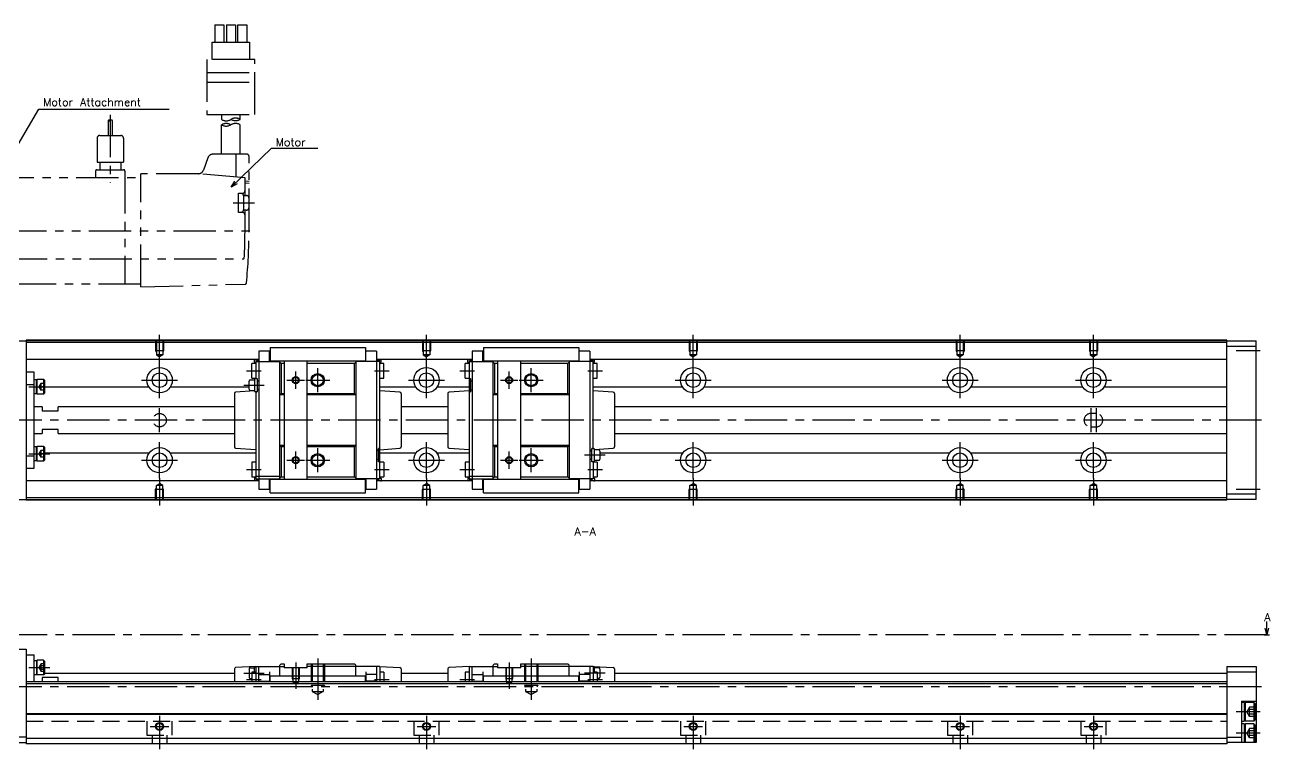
# Model space of a CAD drawing. Extents: x -2 to 701, y -8 to 279.
# Drawn here: x 234.3 to 701, y 8 to 279.5 of the extents above; entities that cross this region are included whole.
import ezdxf

# ---------------------------------------------------------------- set-up
doc = ezdxf.new("R2010")
doc.units = 0
doc.header["$LTSCALE"] = 0.5
for name, pattern in [('CENTER', [50.8, 31.75, -6.35, 6.35, -6.35]), ('DASHED', [19.05, 12.7, -6.35]), ('PHANTOM', [63.5, 31.75, -6.35, 6.35, -6.35, 6.35, -6.35])]:
    doc.linetypes.add(name, pattern=pattern)
for name, color, linetype in [('MSM_CENTER', 1, 'CENTER'), ('MSM_CONTINUOUS', 7, 'CONTINUOUS'), ('MSM_DASHED', 4, 'DASHED'), ('MSM_IMAGINARY', 6, 'PHANTOM'), ('MSM_NARROW', 5, 'CONTINUOUS'), ('MSM_PART_NUMBER', 7, 'CONTINUOUS')]:
    doc.layers.add(name, color=color, linetype=linetype)
doc.styles.get("Standard").update_dxf_attribs({"font": 'txt.shx', "height": 3, "bigfont": 'bigfont.shx'})

msp = doc.modelspace()

# ---------------------------------------------------------------- linework, layer by layer
at = {"layer": 'MSM_CENTER'}
for p, q in [((284.76, 153.09), (284.76, 163.3)), ((384.76, 153.09), (384.76, 163.3)), ((484.76, 153.09), (484.76, 163.3)), ((584.76, 153.09), (584.76, 163.3)), ((634.76, 153.09), (634.76, 163.3)), ((697.26, 157.3), (688.26, 157.3)), ((284.76, 139.55), (284.76, 153.05)), ((317.26, 149.8), (322.76, 149.8)), ((335.76, 143), (335.76, 149.6)), ((344.01, 141.8), (344.01, 150.8)), ((365.26, 149.8), (370.76, 149.8)), ((384.76, 139.55), (384.76, 153.05)), ((397.26, 149.8), (402.76, 149.8)), ((415.76, 143), (415.76, 149.6)), ((424.01, 141.8), (424.01, 150.8)), ((445.26, 149.8), (450.76, 149.8)), ((484.76, 139.55), (484.76, 153.05)), ((584.76, 139.55), (584.76, 153.05)), ((634.76, 139.55), (634.76, 153.05)), ((278.01, 146.3), (291.51, 146.3)), ((332.46, 146.3), (339.06, 146.3)), ((339.51, 146.3), (348.51, 146.3)), ((378.01, 146.3), (391.51, 146.3)), ((412.46, 146.3), (419.06, 146.3)), ((419.51, 146.3), (428.51, 146.3)), ((478.01, 146.3), (491.51, 146.3)), ((578.01, 146.3), (591.51, 146.3)), ((628.01, 146.3), (641.51, 146.3)), ((235.76, 143.86), (243.56, 143.86)), ((316.26, 144.4), (323.96, 144.4)), ((284.76, 126.8), (284.76, 135.8)), ((633.76, 135.8), (633.76, 126.8)), ((635.76, 135.8), (635.76, 126.8)), ((697.76, 131.3), (196.26, 131.3)), ((284.76, 109.55), (284.76, 123.05)), ((384.76, 109.55), (384.76, 123.05)), ((484.76, 109.55), (484.76, 123.05)), ((584.76, 109.55), (584.76, 123.05)), ((634.76, 109.55), (634.76, 123.05)), ((235.76, 118.74), (243.56, 118.74)), ((335.76, 113), (335.76, 119.6)), ((344.01, 111.8), (344.01, 120.8)), ((415.76, 113), (415.76, 119.6)), ((424.01, 111.8), (424.01, 120.8)), ((451.76, 118.2), (444.06, 118.2)), ((278.01, 116.3), (291.51, 116.3)), ((317.26, 112.8), (322.76, 112.8)), ((332.46, 116.3), (339.06, 116.3)), ((339.51, 116.3), (348.51, 116.3)), ((365.26, 112.8), (370.76, 112.8)), ((378.01, 116.3), (391.51, 116.3)), ((397.26, 112.8), (402.76, 112.8)), ((412.46, 116.3), (419.06, 116.3)), ((419.51, 116.3), (428.51, 116.3)), ((445.26, 112.8), (450.76, 112.8)), ((478.01, 116.3), (491.51, 116.3)), ((578.01, 116.3), (591.51, 116.3)), ((628.01, 116.3), (641.51, 116.3)), ((284.76, 109.51), (284.76, 99.3)), ((384.76, 109.51), (384.76, 99.3)), ((484.76, 109.51), (484.76, 99.3)), ((584.76, 109.51), (584.76, 99.3)), ((634.76, 109.51), (634.76, 99.3)), ((697.26, 105.3), (688.26, 105.3)), ((699.76, 50.8), (188.76, 50.8)), ((235.76, 38.55), (243.56, 38.55)), ((335.76, 40.5), (335.76, 30.54)), ((344.01, 42), (344.01, 26.41)), ((415.76, 40.5), (415.76, 30.54)), ((424.01, 42), (424.01, 26.41)), ((316.26, 36.5), (323.96, 36.5)), ((317.26, 34.1), (322.76, 34.1)), ((365.26, 34.1), (370.76, 34.1)), ((397.26, 34.1), (402.76, 34.1)), ((451.76, 36.5), (444.06, 36.5)), ((445.26, 34.1), (450.76, 34.1)), ((697.76, 31.3), (196.26, 31.3)), ((284.76, 20.5), (284.76, 8)), ((384.76, 20.5), (384.76, 8)), ((484.76, 20.5), (484.76, 8)), ((584.76, 20.5), (584.76, 8)), ((634.76, 20.5), (634.76, 8)), ((697.26, 22), (688.26, 22)), ((281.26, 16.5), (288.26, 16.5)), ((381.26, 16.5), (388.26, 16.5)), ((481.26, 16.5), (488.26, 16.5)), ((581.26, 16.5), (588.26, 16.5)), ((631.26, 16.5), (638.26, 16.5)), ((697.26, 14), (688.26, 14))]:
    msp.add_line(p, q, dxfattribs=at)
at = {"layer": 'MSM_CONTINUOUS'}
for p, q in [((219.76, 161), (234.76, 161)), ((684.76, 161.3), (234.76, 161.3)), ((234.76, 161.3), (234.76, 101.3)), ((684.76, 161.1), (234.76, 161.1)), ((684.76, 160.4), (234.76, 160.4)), ((684.76, 101.3), (684.76, 161.3)), ((684.76, 161), (695.76, 161)), ((684.76, 159), (695.76, 159)), ((695.76, 101.6), (695.76, 161)), ((320.26, 154.05), (234.76, 154.05)), ((320.26, 153.1), (320.26, 154.1)), ((321.96, 153.25), (320.26, 154.1)), ((321.96, 154.05), (320.36, 154.05)), ((321.96, 153.67), (320.46, 154.05)), ((321.96, 157.2), (321.96, 105.4)), ((325.96, 157.2), (321.96, 157.2)), ((325.96, 153.25), (325.96, 157.2)), ((326.16, 158.52), (361.86, 158.52)), ((326.16, 158.52), (326.16, 153.55)), ((361.86, 158.52), (361.86, 153.55)), ((362.06, 153.25), (362.06, 157.2)), ((366.06, 157.2), (362.06, 157.2)), ((366.06, 157.2), (366.06, 105.4)), ((366.06, 153.25), (367.76, 154.1)), ((367.66, 154.05), (366.06, 154.05)), ((366.06, 153.67), (367.56, 154.05)), ((367.76, 153.1), (367.76, 154.1)), ((400.26, 154.05), (367.76, 154.05)), ((400.26, 153.1), (400.26, 154.1)), ((401.96, 153.25), (400.26, 154.1)), ((401.96, 154.05), (400.36, 154.05)), ((401.96, 153.67), (400.46, 154.05)), ((401.96, 157.2), (401.96, 105.4)), ((405.96, 157.2), (401.96, 157.2)), ((405.96, 153.25), (405.96, 157.2)), ((406.16, 158.52), (441.86, 158.52)), ((406.16, 158.52), (406.16, 153.55)), ((441.86, 158.52), (441.86, 153.55)), ((446.06, 157.2), (442.06, 157.2)), ((442.06, 153.25), (442.06, 157.2)), ((446.06, 157.2), (446.06, 105.4)), ((446.06, 153.25), (447.76, 154.1)), ((446.06, 153.67), (447.56, 154.05)), ((447.66, 154.05), (446.06, 154.05)), ((447.76, 153.1), (447.76, 154.1)), ((684.76, 154.05), (447.76, 154.05)), ((319.26, 147.05), (319.26, 152.55)), ((320.76, 152.55), (319.26, 152.55)), ((320.76, 152.8), (320.26, 153.1)), ((320.76, 153.25), (329.76, 153.25)), ((320.76, 153.25), (320.76, 146.8)), ((325.96, 153.55), (361.86, 153.55)), ((329.76, 109.05), (329.76, 153.55)), ((329.76, 153.05), (330.26, 152.55)), ((330.26, 152.55), (330.26, 141.3)), ((331.41, 152.55), (330.26, 152.55)), ((331.41, 153.55), (331.41, 109.05)), ((340.11, 109.05), (340.11, 153.55)), ((357.76, 152.55), (340.11, 152.55)), ((357.76, 152.55), (358.26, 153.05)), ((357.76, 141.3), (357.76, 152.55)), ((358.26, 153.55), (358.26, 109.05)), ((367.26, 153.25), (358.26, 153.25)), ((367.26, 109.35), (367.26, 153.25)), ((367.26, 152.8), (367.76, 153.1)), ((368.76, 152.55), (367.26, 152.55)), ((368.76, 147.05), (368.76, 152.55)), ((399.26, 147.05), (399.26, 152.55)), ((400.76, 152.55), (399.26, 152.55)), ((400.76, 152.8), (400.26, 153.1)), ((400.76, 153.25), (400.76, 109.35)), ((400.76, 153.25), (409.76, 153.25)), ((405.96, 153.55), (441.86, 153.55)), ((409.76, 109.05), (409.76, 153.55)), ((409.76, 153.05), (410.26, 152.55)), ((410.26, 152.55), (410.26, 141.3)), ((411.41, 152.55), (410.26, 152.55)), ((411.41, 153.55), (411.41, 109.05)), ((420.11, 109.05), (420.11, 153.55)), ((437.76, 152.55), (420.11, 152.55)), ((437.76, 152.55), (438.26, 153.05)), ((437.76, 141.3), (437.76, 152.55)), ((438.26, 153.55), (438.26, 109.05)), ((447.26, 153.25), (438.26, 153.25)), ((447.26, 120.6), (447.26, 153.25)), ((447.26, 152.8), (447.76, 153.1)), ((448.76, 152.55), (447.26, 152.55)), ((448.76, 147.05), (448.76, 152.55)), ((237.76, 149.3), (234.76, 149.3)), ((234.76, 144.72), (237.76, 144.72)), ((237.76, 113.3), (237.76, 149.3)), ((238.56, 146.46), (237.76, 146.46)), ((238.56, 146.31), (238.86, 146.61)), ((238.56, 141.26), (238.56, 146.46)), ((238.86, 141.11), (238.86, 146.61)), ((241.26, 146.61), (238.86, 146.61)), ((241.26, 146.61), (241.26, 141.11)), ((241.56, 146.31), (241.26, 146.61)), ((241.56, 146.31), (241.56, 141.41)), ((318.26, 142.9), (318.26, 145.9)), ((318.76, 146.4), (320.26, 146.4)), ((319.26, 147.05), (320.76, 147.05)), ((321.26, 146.8), (320.26, 146.8)), ((320.26, 146.8), (320.26, 142)), ((320.76, 146.9), (321.26, 146.9)), ((321.26, 146.9), (321.26, 141.9)), ((321.26, 146.1), (321.96, 146.1)), ((321.26, 145.9), (321.96, 145.9)), ((367.26, 147.05), (368.76, 147.05)), ((399.26, 147.05), (400.76, 147.05)), ((400.76, 146.9), (401.26, 146.9)), ((401.26, 146.9), (401.26, 141.9)), ((401.26, 146.1), (401.96, 146.1)), ((447.26, 147.05), (448.76, 147.05)), ((237.76, 141.26), (238.56, 141.26)), ((238.56, 141.41), (238.86, 141.11)), ((241.26, 141.11), (238.86, 141.11)), ((241.26, 141.11), (241.56, 141.41)), ((280.81, 143.66), (241.56, 143.66)), ((318.26, 143.66), (288.71, 143.66)), ((312.76, 141.3), (312.76, 121.3)), ((320.26, 142.27), (313.23, 141.8)), ((318.76, 142.4), (320.26, 142.4)), ((320.26, 142), (321.26, 142)), ((320.76, 142), (320.76, 109.35)), ((320.76, 141.9), (321.26, 141.9)), ((321.26, 142.9), (321.96, 142.9)), ((321.26, 142.7), (321.96, 142.7)), ((330.26, 141.3), (329.76, 140.8)), ((331.41, 140.8), (329.76, 140.8)), ((330.26, 141.3), (331.41, 141.3)), ((340.11, 141.3), (357.76, 141.3)), ((358.26, 140.8), (340.11, 140.8)), ((358.26, 140.8), (357.76, 141.3)), ((380.81, 143.66), (367.26, 143.66)), ((374.79, 141.8), (367.26, 142.3)), ((375.26, 141.3), (375.26, 121.3)), ((400.76, 143.66), (388.71, 143.66)), ((392.76, 141.3), (392.76, 121.3)), ((400.76, 142.3), (393.23, 141.8)), ((400.76, 141.9), (401.26, 141.9)), ((401.26, 142.7), (401.96, 142.7)), ((410.26, 141.3), (409.76, 140.8)), ((411.41, 140.8), (409.76, 140.8)), ((410.26, 141.3), (411.41, 141.3)), ((420.11, 141.3), (437.76, 141.3)), ((438.26, 140.8), (420.11, 140.8)), ((438.26, 140.8), (437.76, 141.3)), ((480.81, 143.66), (447.26, 143.66)), ((454.79, 141.8), (447.26, 142.3)), ((455.26, 141.3), (455.26, 121.3)), ((580.81, 143.66), (488.71, 143.66)), ((630.81, 143.66), (588.71, 143.66)), ((684.76, 143.66), (638.71, 143.66)), ((240.76, 136.3), (237.76, 136.3)), ((240.76, 136.3), (240.76, 134.8)), ((312.76, 136.3), (246.76, 136.3)), ((246.76, 134.8), (246.76, 136.3)), ((392.76, 136.3), (375.26, 136.3)), ((684.76, 136.3), (455.26, 136.3)), ((240.76, 134.8), (246.76, 134.8)), ((237.76, 126.3), (240.76, 126.3)), ((246.76, 127.8), (240.76, 127.8)), ((240.76, 127.8), (240.76, 126.3)), ((246.76, 126.3), (246.76, 127.8)), ((246.76, 126.3), (312.76, 126.3)), ((375.26, 126.3), (392.76, 126.3)), ((455.26, 126.3), (684.76, 126.3)), ((238.56, 121.19), (238.86, 121.49)), ((238.86, 115.99), (238.86, 121.49)), ((241.26, 121.49), (238.86, 121.49)), ((241.56, 121.19), (241.26, 121.49)), ((241.26, 121.49), (241.26, 115.99)), ((329.76, 121.8), (330.26, 121.3)), ((331.41, 121.8), (329.76, 121.8)), ((358.26, 121.8), (340.11, 121.8)), ((357.76, 121.3), (358.26, 121.8)), ((409.76, 121.8), (410.26, 121.3)), ((411.41, 121.8), (409.76, 121.8)), ((438.26, 121.8), (420.11, 121.8)), ((437.76, 121.3), (438.26, 121.8)), ((234.76, 117.88), (237.76, 117.88)), ((238.56, 121.34), (237.76, 121.34)), ((238.56, 116.14), (238.56, 121.34)), ((241.56, 121.19), (241.56, 116.29)), ((280.81, 118.94), (241.56, 118.94)), ((320.76, 118.94), (288.71, 118.94)), ((313.23, 120.8), (320.76, 120.3)), ((330.26, 121.3), (330.26, 110.05)), ((331.41, 121.3), (330.26, 121.3)), ((357.76, 121.3), (340.11, 121.3)), ((357.76, 110.05), (357.76, 121.3)), ((366.76, 119.9), (366.06, 119.9)), ((367.26, 120.7), (366.76, 120.7)), ((366.76, 115.7), (366.76, 120.7)), ((367.26, 120.23), (374.8, 120.8)), ((380.81, 118.94), (367.26, 118.94)), ((400.76, 118.94), (388.71, 118.94)), ((393.23, 120.8), (400.76, 120.3)), ((410.26, 121.3), (410.26, 110.05)), ((411.41, 121.3), (410.26, 121.3)), ((437.76, 121.3), (420.11, 121.3)), ((437.76, 110.05), (437.76, 121.3)), ((446.76, 119.9), (446.06, 119.9)), ((446.76, 119.7), (446.06, 119.7)), ((446.76, 116.7), (446.06, 116.7)), ((447.26, 120.7), (446.76, 120.7)), ((446.76, 115.7), (446.76, 120.7)), ((447.76, 120.6), (446.76, 120.6)), ((447.76, 120.27), (454.8, 120.8)), ((447.76, 115.8), (447.76, 120.6)), ((449.26, 120.2), (447.76, 120.2)), ((449.76, 119.7), (449.76, 116.7)), ((480.81, 118.94), (449.76, 118.94)), ((580.81, 118.94), (488.71, 118.94)), ((630.81, 118.94), (588.71, 118.94)), ((684.76, 118.94), (638.71, 118.94)), ((234.76, 113.3), (237.76, 113.3)), ((237.76, 116.14), (238.56, 116.14)), ((238.56, 116.29), (238.86, 115.99)), ((241.26, 115.99), (238.86, 115.99)), ((241.26, 115.99), (241.56, 116.29)), ((319.26, 115.55), (319.26, 110.05)), ((320.76, 115.55), (319.26, 115.55)), ((366.76, 116.5), (366.06, 116.5)), ((367.26, 115.7), (366.76, 115.7)), ((368.76, 115.55), (367.26, 115.55)), ((368.76, 115.55), (368.76, 110.05)), ((400.76, 115.55), (399.26, 115.55)), ((399.26, 115.55), (399.26, 110.05)), ((446.76, 116.5), (446.06, 116.5)), ((446.76, 115.8), (447.76, 115.8)), ((447.26, 115.7), (446.76, 115.7)), ((447.26, 115.8), (447.26, 109.35)), ((448.76, 115.55), (447.26, 115.55)), ((449.26, 116.2), (447.76, 116.2)), ((448.76, 115.55), (448.76, 110.05)), ((320.26, 108.55), (234.76, 108.55)), ((319.26, 110.05), (320.76, 110.05)), ((320.76, 109.8), (320.26, 109.5)), ((320.26, 109.5), (320.26, 108.5)), ((321.96, 109.35), (320.26, 108.5)), ((321.96, 108.55), (320.36, 108.55)), ((321.96, 108.92), (320.46, 108.55)), ((320.76, 110.35), (329.76, 110.35)), ((320.76, 109.35), (329.76, 109.35)), ((325.96, 105.4), (325.96, 109.35)), ((362.06, 109.05), (325.96, 109.05)), ((326.16, 104.08), (326.16, 109.05)), ((330.26, 110.05), (329.76, 109.55)), ((330.26, 110.05), (331.41, 110.05)), ((340.11, 110.05), (357.76, 110.05)), ((358.26, 109.55), (357.76, 110.05)), ((367.26, 109.35), (358.26, 109.35)), ((361.86, 104.08), (361.86, 109.05)), ((362.06, 109.35), (362.06, 105.4)), ((366.06, 109.35), (367.76, 108.5)), ((366.06, 108.92), (367.56, 108.55)), ((367.66, 108.55), (366.06, 108.55)), ((367.26, 110.05), (368.76, 110.05)), ((367.26, 109.8), (367.76, 109.5)), ((367.76, 109.5), (367.76, 108.5)), ((400.26, 108.55), (367.76, 108.55)), ((399.26, 110.05), (400.76, 110.05)), ((400.76, 109.8), (400.26, 109.5)), ((400.26, 109.5), (400.26, 108.5)), ((401.96, 109.35), (400.26, 108.5)), ((401.96, 108.55), (400.36, 108.55)), ((401.96, 108.92), (400.46, 108.55)), ((400.76, 110.35), (409.76, 110.35)), ((400.76, 109.35), (409.76, 109.35)), ((405.96, 105.4), (405.96, 109.35)), ((442.06, 109.05), (405.96, 109.05)), ((406.16, 104.08), (406.16, 109.05)), ((410.26, 110.05), (409.76, 109.55)), ((410.26, 110.05), (411.41, 110.05)), ((420.11, 110.05), (437.76, 110.05)), ((438.26, 109.55), (437.76, 110.05)), ((447.26, 109.35), (438.26, 109.35)), ((441.86, 104.08), (441.86, 109.05)), ((442.06, 109.35), (442.06, 105.4)), ((446.06, 109.35), (447.76, 108.5)), ((446.06, 108.92), (447.56, 108.55)), ((447.66, 108.55), (446.06, 108.55)), ((447.26, 110.05), (448.76, 110.05)), ((447.26, 109.8), (447.76, 109.5)), ((447.76, 109.5), (447.76, 108.5)), ((684.76, 108.55), (447.76, 108.55)), ((321.96, 105.4), (325.96, 105.4)), ((326.16, 106.55), (325.96, 106.55)), ((326.16, 104.08), (361.86, 104.08)), ((362.06, 106.55), (361.86, 106.55)), ((362.06, 105.4), (366.06, 105.4)), ((401.96, 105.4), (405.96, 105.4)), ((406.16, 106.55), (405.96, 106.55)), ((406.16, 104.08), (441.86, 104.08)), ((442.06, 106.55), (441.86, 106.55)), ((442.06, 105.4), (446.06, 105.4)), ((695.76, 103.6), (684.76, 103.6)), ((219.76, 101.6), (234.76, 101.6)), ((684.76, 102.2), (234.76, 102.2)), ((684.76, 101.5), (234.76, 101.5)), ((684.76, 101.3), (234.76, 101.3)), ((695.76, 101.6), (684.76, 101.6)), ((699.76, 50.8), (699.09, 53.3)), ((699.76, 50.8), (699.76, 55.8)), ((700.43, 53.3), (699.76, 50.8)), ((698.76, 50.8), (700.76, 50.8)), ((222.76, 45.5), (234.76, 45.5)), ((234.76, 45.5), (234.76, 10)), ((234.76, 43.3), (237.76, 43.3)), ((237.76, 33.2), (237.76, 43.3)), ((238.56, 41.15), (237.76, 41.15)), ((238.56, 41), (238.86, 41.3)), ((238.56, 41.15), (238.56, 35.95)), ((238.86, 35.8), (238.86, 41.3)), ((241.26, 41.3), (238.86, 41.3)), ((241.26, 41.3), (241.26, 35.8)), ((241.56, 41), (241.26, 41.3)), ((241.56, 41), (241.56, 36.1)), ((312.76, 38.03), (312.76, 33.2)), ((320.76, 39), (313.23, 38.53)), ((320.76, 39), (331.41, 39)), ((320.76, 39), (320.76, 33.2)), ((321.96, 33.2), (321.96, 39)), ((330.26, 40), (329.76, 39.5)), ((329.76, 35.4), (329.76, 39.5)), ((330.26, 40), (331.41, 40)), ((331.41, 40), (331.41, 38.5)), ((340.11, 38.5), (331.41, 38.5)), ((340.11, 40), (357.76, 40)), ((340.11, 38.5), (340.11, 40)), ((367.26, 39), (340.11, 39)), ((358.26, 39.5), (357.76, 40)), ((358.26, 35.4), (358.26, 39.5)), ((366.06, 39), (366.06, 33.2)), ((367.26, 39), (374.79, 38.53)), ((367.26, 39), (367.26, 33.2)), ((375.26, 38.03), (375.26, 33.2)), ((392.76, 38.03), (392.76, 33.2)), ((400.76, 39), (393.23, 38.53)), ((400.76, 39), (400.76, 33.2)), ((400.76, 39), (411.41, 39)), ((401.96, 33.2), (401.96, 39)), ((410.26, 40), (409.76, 39.5)), ((409.76, 35.4), (409.76, 39.5)), ((410.26, 40), (411.41, 40)), ((411.41, 40), (411.41, 38.5)), ((420.11, 38.5), (411.41, 38.5)), ((420.11, 40), (437.76, 40)), ((420.11, 38.5), (420.11, 40)), ((447.26, 39), (420.11, 39)), ((438.26, 39.5), (437.76, 40)), ((438.26, 35.4), (438.26, 39.5)), ((446.06, 39), (446.06, 33.2)), ((447.26, 39), (447.26, 33.2)), ((447.26, 39), (454.79, 38.53)), ((447.76, 38.9), (447.26, 38.9)), ((447.76, 36.85), (447.76, 38.9)), ((449.26, 38.5), (447.76, 38.5)), ((449.76, 38), (449.76, 35)), ((455.26, 38.03), (455.26, 33.2)), ((684.76, 39), (684.76, 10)), ((684.76, 39), (695.76, 39)), ((695.76, 39), (695.76, 10.5)), ((684.76, 33.2), (234.76, 33.2)), ((237.76, 35.95), (238.56, 35.95)), ((238.56, 36.1), (238.86, 35.8)), ((241.26, 35.8), (238.86, 35.8)), ((246.76, 34.87), (240.76, 34.87)), ((240.76, 34.87), (240.76, 33.2)), ((241.26, 35.8), (241.56, 36.1)), ((312.76, 36.3), (241.56, 36.3)), ((246.76, 33.2), (246.76, 34.87)), ((320.76, 36.85), (319.26, 36.85)), ((319.26, 36.85), (319.26, 33.2)), ((321.96, 36), (325.96, 36)), ((321.96, 33.5), (325.96, 33.5)), ((325.96, 37), (325.96, 33.2)), ((326.16, 35.1), (325.96, 35.1)), ((326.16, 34.3), (325.96, 34.3)), ((361.86, 35.4), (326.16, 35.4)), ((326.16, 33.2), (326.16, 35.4)), ((361.86, 33.2), (361.86, 35.4)), ((362.06, 35.1), (361.86, 35.1)), ((362.06, 34.3), (361.86, 34.3)), ((362.06, 37), (362.06, 33.2)), ((366.06, 36), (362.06, 36)), ((366.06, 33.5), (362.06, 33.5)), ((368.76, 36.85), (367.26, 36.85)), ((368.76, 36.85), (368.76, 33.2)), ((392.76, 36.3), (375.26, 36.3)), ((400.76, 36.85), (399.26, 36.85)), ((399.26, 36.85), (399.26, 33.2)), ((401.96, 36), (405.96, 36)), ((401.96, 33.5), (405.96, 33.5)), ((405.96, 37), (405.96, 33.2)), ((406.16, 35.1), (405.96, 35.1)), ((406.16, 34.3), (405.96, 34.3)), ((441.86, 35.4), (406.16, 35.4)), ((406.16, 33.2), (406.16, 35.4)), ((441.86, 33.2), (441.86, 35.4)), ((442.06, 35.1), (441.86, 35.1)), ((442.06, 34.3), (441.86, 34.3)), ((442.06, 37), (442.06, 33.2)), ((446.06, 36), (442.06, 36)), ((446.06, 33.5), (442.06, 33.5)), ((448.76, 36.85), (447.26, 36.85)), ((448.76, 36.85), (448.76, 33.2)), ((449.26, 34.5), (448.76, 34.5)), ((684.76, 36.3), (455.26, 36.3)), ((684.76, 37), (695.76, 37)), ((684.76, 32.5), (234.76, 32.5)), ((690.26, 26), (690.26, 10.5)), ((690.26, 26), (695.76, 26)), ((691.26, 25.5), (690.26, 25.5)), ((691.26, 25.5), (691.26, 18.5)), ((691.26, 25.1), (691.66, 25.5)), ((691.66, 25.5), (691.66, 18.5)), ((694.86, 25.5), (691.66, 25.5)), ((694.86, 25.5), (694.86, 18.5)), ((695.26, 25.1), (694.86, 25.5)), ((695.26, 25.1), (695.26, 18.9)), ((684.76, 21.2), (234.76, 21.2)), ((684.76, 21), (234.76, 21)), ((691.66, 18.5), (691.26, 18.9)), ((694.86, 18.5), (695.26, 18.9)), ((690.26, 18.5), (691.26, 18.5)), ((691.26, 17.5), (690.26, 17.5)), ((691.26, 17.5), (691.26, 10.5)), ((691.26, 17.1), (691.66, 17.5)), ((694.86, 18.5), (691.66, 18.5)), ((691.66, 17.5), (691.66, 10.5)), ((694.86, 17.5), (691.66, 17.5)), ((694.86, 17.5), (694.86, 10.5)), ((695.26, 17.1), (694.86, 17.5)), ((695.26, 17.1), (695.26, 10.9)), ((234.76, 12.5), (225.26, 12.5)), ((225.26, 10.5), (234.76, 10.5)), ((684.76, 12), (234.76, 12)), ((684.76, 10), (234.76, 10)), ((684.76, 12.5), (690.26, 12.5)), ((695.76, 10.5), (684.76, 10.5)), ((691.66, 10.5), (691.26, 10.9)), ((694.86, 10.5), (695.26, 10.9))]:
    msp.add_line(p, q, dxfattribs=at)
for centre, radius in [((284.76, 146.3), 4.75), ((384.76, 146.3), 4.75), ((484.76, 146.3), 4.75), ((584.76, 146.3), 4.75), ((634.76, 146.3), 4.75), ((284.76, 146.3), 2.75), ((335.76, 146.3), 1.06), ((344.01, 146.3), 2.07), ((384.76, 146.3), 2.75), ((415.76, 146.3), 1.06), ((424.01, 146.3), 2.07), ((484.76, 146.3), 2.75), ((584.76, 146.3), 2.75), ((634.76, 146.3), 2.75), ((284.76, 116.3), 4.75), ((284.76, 116.3), 2.75), ((335.76, 116.3), 1.06), ((344.01, 116.3), 2.07), ((384.76, 116.3), 4.75), ((384.76, 116.3), 2.75), ((415.76, 116.3), 1.06), ((424.01, 116.3), 2.07), ((484.76, 116.3), 4.75), ((484.76, 116.3), 2.75), ((584.76, 116.3), 4.75), ((584.76, 116.3), 2.75), ((634.76, 116.3), 4.75), ((634.76, 116.3), 2.75), ((284.76, 16.5), 1.23), ((384.76, 16.5), 1.23), ((484.76, 16.5), 1.23), ((584.76, 16.5), 1.23), ((634.76, 16.5), 1.23)]:
    msp.add_circle(centre, radius, dxfattribs=at)
for centre, start, end in [((318.76, 145.9), 90, 180), ((313.26, 141.3), 93.8066, 180), ((318.76, 142.9), 180, 270), ((374.76, 141.3), 0, 86.1934), ((393.26, 141.3), 93.8066, 180), ((454.76, 141.3), 0, 86.1934), ((313.26, 121.3), 180, 266.1934), ((374.76, 121.3), 274.3133, 0), ((393.26, 121.3), 180, 266.1934), ((449.26, 119.7), 0, 90), ((449.26, 116.7), 270, 0), ((454.76, 121.3), 274.3133, 0), ((313.26, 38.03), 93.5763, 180), ((374.76, 38.03), 0, 86.4237), ((393.26, 38.03), 93.5763, 180), ((449.26, 38), 0, 90), ((454.76, 38.03), 0, 86.4237), ((449.26, 35), 270, 0)]:
    msp.add_arc(centre, 0.5, start, end, dxfattribs=at)
at = {"layer": 'MSM_DASHED'}
for p, q in [((283.26, 161.3), (283.26, 157.3)), ((283.53, 161.3), (283.53, 155.8)), ((285.99, 161.3), (285.99, 155.8)), ((286.26, 161.3), (286.26, 157.3)), ((383.26, 161.3), (383.26, 157.3)), ((383.53, 161.3), (383.53, 155.8)), ((385.99, 161.3), (385.99, 155.8)), ((386.26, 161.3), (386.26, 157.3)), ((483.26, 161.3), (483.26, 157.3)), ((483.53, 161.3), (483.53, 155.8)), ((485.99, 161.3), (485.99, 155.8)), ((486.26, 161.3), (486.26, 157.3)), ((583.26, 161.3), (583.26, 157.3)), ((583.53, 161.3), (583.53, 155.8)), ((585.99, 161.3), (585.99, 155.8)), ((586.26, 161.3), (586.26, 157.3)), ((633.26, 161.3), (633.26, 157.3)), ((633.53, 161.3), (633.53, 155.8)), ((635.99, 161.3), (635.99, 155.8)), ((636.26, 161.3), (636.26, 157.3)), ((283.26, 157.3), (283.53, 156.83)), ((286.26, 157.3), (283.26, 157.3)), ((285.99, 155.8), (283.53, 155.8)), ((283.53, 155.8), (284.76, 155.09)), ((285.99, 155.8), (284.76, 155.09)), ((286.26, 157.3), (285.99, 156.83)), ((386.26, 157.3), (383.26, 157.3)), ((383.26, 157.3), (383.53, 156.83)), ((385.99, 155.8), (383.53, 155.8)), ((383.53, 155.8), (384.76, 155.09)), ((385.99, 155.8), (384.76, 155.09)), ((386.26, 157.3), (385.99, 156.83)), ((486.26, 157.3), (483.26, 157.3)), ((483.26, 157.3), (483.53, 156.83)), ((485.99, 155.8), (483.53, 155.8)), ((483.53, 155.8), (484.76, 155.09)), ((485.99, 155.8), (484.76, 155.09)), ((486.26, 157.3), (485.99, 156.83)), ((583.26, 157.3), (583.53, 156.83)), ((586.26, 157.3), (583.26, 157.3)), ((583.53, 155.8), (584.76, 155.09)), ((585.99, 155.8), (583.53, 155.8)), ((585.99, 155.8), (584.76, 155.09)), ((586.26, 157.3), (585.99, 156.83)), ((633.26, 157.3), (633.53, 156.83)), ((636.26, 157.3), (633.26, 157.3)), ((635.99, 155.8), (633.53, 155.8)), ((633.53, 155.8), (634.76, 155.09)), ((635.99, 155.8), (634.76, 155.09)), ((636.26, 157.3), (635.99, 156.83)), ((240.26, 145.11), (239.54, 143.86)), ((241.56, 145.11), (240.26, 145.11)), ((240.26, 145.11), (240.26, 142.61)), ((239.54, 143.86), (240.26, 142.61)), ((241.56, 143.86), (240.26, 143.86)), ((241.56, 142.61), (240.26, 142.61)), ((635.76, 133.8), (633.76, 133.8)), ((633.76, 128.8), (635.76, 128.8)), ((240.26, 119.99), (239.54, 118.74)), ((239.54, 118.74), (240.26, 117.49)), ((241.56, 119.99), (240.26, 119.99)), ((240.26, 119.99), (240.26, 117.49)), ((241.56, 118.74), (240.26, 118.74)), ((241.56, 117.49), (240.26, 117.49)), ((283.53, 106.8), (284.76, 107.51)), ((285.99, 106.8), (284.76, 107.51)), ((383.53, 106.8), (384.76, 107.51)), ((385.99, 106.8), (384.76, 107.51)), ((483.53, 106.8), (484.76, 107.51)), ((485.99, 106.8), (484.76, 107.51)), ((583.53, 106.8), (584.76, 107.51)), ((585.99, 106.8), (584.76, 107.51)), ((633.53, 106.8), (634.76, 107.51)), ((635.99, 106.8), (634.76, 107.51)), ((283.26, 105.3), (283.53, 105.77)), ((283.26, 101.3), (283.26, 105.3)), ((286.26, 105.3), (283.26, 105.3)), ((283.53, 101.3), (283.53, 106.8)), ((285.99, 106.8), (283.53, 106.8)), ((285.99, 101.3), (285.99, 106.8)), ((286.26, 105.3), (285.99, 105.77)), ((286.26, 101.3), (286.26, 105.3)), ((383.26, 105.3), (383.53, 105.77)), ((386.26, 105.3), (383.26, 105.3)), ((383.26, 101.3), (383.26, 105.3)), ((385.99, 106.8), (383.53, 106.8)), ((383.53, 101.3), (383.53, 106.8)), ((385.99, 101.3), (385.99, 106.8)), ((386.26, 105.3), (385.99, 105.77)), ((386.26, 101.3), (386.26, 105.3)), ((483.26, 105.3), (483.53, 105.77)), ((483.26, 101.3), (483.26, 105.3)), ((486.26, 105.3), (483.26, 105.3)), ((483.53, 101.3), (483.53, 106.8)), ((485.99, 106.8), (483.53, 106.8)), ((485.99, 101.3), (485.99, 106.8)), ((486.26, 105.3), (485.99, 105.77)), ((486.26, 101.3), (486.26, 105.3)), ((583.26, 105.3), (583.53, 105.77)), ((583.26, 101.3), (583.26, 105.3)), ((586.26, 105.3), (583.26, 105.3)), ((583.53, 101.3), (583.53, 106.8)), ((585.99, 106.8), (583.53, 106.8)), ((585.99, 101.3), (585.99, 106.8)), ((586.26, 105.3), (585.99, 105.77)), ((586.26, 101.3), (586.26, 105.3)), ((633.26, 105.3), (633.53, 105.77)), ((633.26, 101.3), (633.26, 105.3)), ((636.26, 105.3), (633.26, 105.3)), ((633.53, 101.3), (633.53, 106.8)), ((635.99, 106.8), (633.53, 106.8)), ((635.99, 101.3), (635.99, 106.8)), ((636.26, 105.3), (635.99, 105.77)), ((636.26, 101.3), (636.26, 105.3)), ((240.26, 39.8), (239.54, 38.55)), ((239.54, 38.55), (240.26, 37.3)), ((240.26, 39.99), (240.26, 37.11)), ((241.56, 39.99), (240.26, 39.99)), ((241.56, 39.27), (240.26, 39.27)), ((241.56, 37.83), (240.26, 37.83)), ((318.26, 38), (318.26, 35)), ((318.76, 38.5), (320.26, 38.5)), ((320.26, 36.85), (320.26, 38.9)), ((320.26, 38.9), (320.76, 38.9)), ((334.46, 38.5), (334.46, 34.5)), ((334.7, 38.5), (334.7, 33.15)), ((336.82, 38.5), (336.82, 33.15)), ((337.06, 38.5), (337.06, 34.5)), ((341.51, 40), (341.51, 32)), ((341.94, 40), (341.94, 29.6)), ((346.08, 40), (346.08, 29.6)), ((346.51, 40), (346.51, 32)), ((414.46, 38.5), (414.46, 34.5)), ((414.7, 38.5), (414.7, 33.15)), ((416.82, 38.5), (416.82, 33.15)), ((417.06, 38.5), (417.06, 34.5)), ((421.51, 40), (421.51, 32)), ((421.94, 40), (421.94, 29.6)), ((426.08, 40), (426.08, 29.6)), ((426.51, 40), (426.51, 32)), ((241.56, 37.11), (240.26, 37.11)), ((318.76, 34.5), (319.26, 34.5)), ((334.46, 34.5), (337.06, 34.5)), ((334.46, 34.5), (334.7, 34.08)), ((334.7, 33.15), (335.76, 32.54)), ((334.7, 33.15), (336.82, 33.15)), ((336.82, 33.15), (335.76, 32.54)), ((337.06, 34.5), (336.82, 34.08)), ((414.46, 34.5), (417.06, 34.5)), ((414.46, 34.5), (414.7, 34.08)), ((414.7, 33.15), (415.76, 32.54)), ((414.7, 33.15), (416.82, 33.15)), ((416.82, 33.15), (415.76, 32.54)), ((417.06, 34.5), (416.82, 34.08)), ((341.51, 32), (341.94, 31.25)), ((341.51, 32), (346.51, 32)), ((341.94, 29.6), (346.08, 29.6)), ((341.94, 29.6), (344.01, 28.41)), ((346.08, 29.6), (344.01, 28.41)), ((346.51, 32), (346.08, 31.25)), ((421.51, 32), (421.94, 31.25)), ((421.51, 32), (426.51, 32)), ((421.94, 29.6), (424.01, 28.41)), ((421.94, 29.6), (426.08, 29.6)), ((426.08, 29.6), (424.01, 28.41)), ((426.51, 32), (426.08, 31.25)), ((693.26, 23.73), (692.26, 22)), ((695.26, 23.73), (693.26, 23.73)), ((693.26, 20.27), (693.26, 23.73)), ((693.26, 20.27), (692.26, 22)), ((695.26, 22.87), (693.26, 22.87)), ((695.26, 21.13), (693.26, 21.13)), ((695.26, 20.27), (693.26, 20.27)), ((234.76, 18.5), (684.76, 18.5)), ((280.01, 18.5), (280.01, 13.2)), ((289.51, 13.2), (289.51, 18.5)), ((380.01, 18.5), (380.01, 13.2)), ((389.51, 13.2), (389.51, 18.5)), ((480.01, 18.5), (480.01, 13.2)), ((489.51, 13.2), (489.51, 18.5)), ((580.01, 18.5), (580.01, 13.2)), ((589.51, 13.2), (589.51, 18.5)), ((630.01, 18.5), (630.01, 13.2)), ((639.51, 13.2), (639.51, 18.5)), ((693.26, 15.73), (692.26, 14)), ((695.26, 15.73), (693.26, 15.73)), ((693.26, 12.27), (693.26, 15.73)), ((695.26, 14.87), (693.26, 14.87)), ((280.01, 13.2), (289.51, 13.2)), ((282.01, 13.2), (282.01, 10)), ((287.51, 13.2), (287.51, 10)), ((380.01, 13.2), (389.51, 13.2)), ((382.01, 13.2), (382.01, 10)), ((387.51, 13.2), (387.51, 10)), ((480.01, 13.2), (489.51, 13.2)), ((482.01, 13.2), (482.01, 10)), ((487.51, 13.2), (487.51, 10)), ((580.01, 13.2), (589.51, 13.2)), ((582.01, 13.2), (582.01, 10)), ((587.51, 13.2), (587.51, 10)), ((630.01, 13.2), (639.51, 13.2)), ((632.01, 13.2), (632.01, 10)), ((637.51, 13.2), (637.51, 10)), ((693.26, 12.27), (692.26, 14)), ((695.26, 13.13), (693.26, 13.13)), ((695.26, 12.27), (693.26, 12.27))]:
    msp.add_line(p, q, dxfattribs=at)
msp.add_circle((284.76, 131.3), 2.5, dxfattribs=at)
for centre, radius, start, end in [((633.76, 131.3), 2.5, 90, 270), ((635.76, 131.3), 2.5, 270, 90), ((318.76, 38), 0.5, 90, 180), ((318.76, 35), 0.5, 180, 270)]:
    msp.add_arc(centre, radius, start, end, dxfattribs=at)
at = {"layer": 'MSM_IMAGINARY'}
for p, q in [((305.46, 279.48), (308.86, 279.48)), ((305.46, 279.48), (305.46, 272.98)), ((308.86, 279.48), (308.86, 272.98)), ((309.76, 279.48), (313.16, 279.48)), ((309.76, 279.48), (309.76, 272.98)), ((313.16, 279.48), (313.16, 272.98)), ((314.06, 279.48), (317.46, 279.48)), ((314.06, 272.98), (314.06, 279.48)), ((317.46, 279.48), (317.46, 272.98)), ((304.46, 272.98), (318.46, 272.98)), ((304.46, 266.48), (304.46, 272.98)), ((318.46, 272.98), (318.46, 266.48)), ((320.46, 266.48), (302.46, 266.48)), ((302.46, 266.48), (302.46, 245.86)), ((320.46, 245.86), (320.46, 266.48)), ((302.46, 261.63), (320.46, 261.63)), ((302.46, 258.03), (320.46, 258.03)), ((265.41, 243.64), (265.41, 238)), ((266.26, 245.75), (266.26, 220.3)), ((267.11, 238), (267.11, 243.64)), ((302.46, 245.86), (320.46, 245.86)), ((307.96, 245.86), (307.96, 244.07)), ((314.96, 244.07), (314.96, 245.86)), ((307.96, 231), (307.96, 242.04)), ((314.96, 231), (314.96, 242.04)), ((261.31, 237), (261.31, 228)), ((262.31, 238), (270.21, 238)), ((271.21, 237), (271.21, 228)), ((302.88, 229.68), (301.18, 225.02)), ((317.46, 231), (304.76, 231)), ((313.46, 222.46), (313.46, 231)), ((318.26, 202.3), (318.26, 230.2)), ((260.76, 224.7), (260.76, 222.3)), ((261.26, 225.2), (271.26, 225.2)), ((261.31, 228), (271.21, 228)), ((262.36, 228), (262.36, 225.2)), ((270.16, 228), (270.16, 225.2)), ((271.76, 224.7), (271.76, 182.3)), ((221.76, 222.3), (277.76, 222.3)), ((277.76, 181.3), (277.76, 223.7)), ((299.3, 223.7), (277.76, 223.7)), ((316.76, 222.17), (299.3, 223.7)), ((316.76, 215.53), (316.76, 222.17)), ((318.26, 220.76), (316.76, 220.89)), ((318.26, 220.06), (316.76, 220.19)), ((314.26, 216.38), (315.76, 216.38)), ((314.26, 209.18), (314.26, 216.38)), ((315.26, 216.28), (314.26, 216.28)), ((316.23, 215.53), (317.26, 215.53)), ((316.26, 210.28), (316.26, 215.28)), ((312.26, 212.78), (320.26, 212.78)), ((317.26, 210.03), (316.26, 210.03)), ((316.76, 202.3), (316.76, 210.03)), ((314.26, 209.28), (315.26, 209.28)), ((315.76, 209.18), (314.26, 209.18)), ((194.76, 202.3), (320.26, 202.3)), ((226.76, 191.73), (316, 191.73)), ((277.76, 182.3), (221.76, 182.3)), ((277.76, 181.3), (316.82, 182.29))]:
    msp.add_line(p, q, dxfattribs=at)
for centre, radius, start, end in [((265.84, 242.9), 0.85, 60.0009, 119.999), ((265.84, 244.37), 0.85, 240.001, 299.999), ((266.69, 242.9), 0.85, 59.9987, 119.999), ((309.71, 246.51), 3, 234.3132, 305.6839), ((313.21, 241.04), 3.5, 60.0014, 120.0014), ((313.21, 247.1), 3.5, 240.0015, 300.0015), ((309.71, 239.01), 3.5, 60.0014, 120.1319), ((309.71, 245.07), 3.5, 239.871, 300), ((313.21, 239.01), 3.5, 60.0637, 120), ((262.31, 237), 1, 90, 180), ((270.21, 237), 1, 360, 90), ((304.76, 229), 2, 90, 160), ((317.46, 230.2), 0.8, 360, 90), ((261.26, 224.7), 0.5, 90, 180), ((271.26, 224.7), 0.5, 360, 90), ((299.3, 225.7), 2, 270, 340), ((315.26, 215.28), 1, 360, 90), ((315.76, 217.38), 1, 270, 0), ((317.26, 214.53), 1, 360, 90), ((315.26, 210.28), 1, 270, 360), ((317.26, 211.03), 1, 270, 360), ((315.76, 208.18), 1, 1.7094, 90), ((118.26, 202.3), 198.5, 357.0836, 0), ((118.26, 202.3), 200, 354.3874, 0), ((316, 192.23), 0.5, 270, 357.0836), ((316.8, 182.79), 0.5, 271.4503, 354.3874)]:
    msp.add_arc(centre, radius, start, end, dxfattribs=at)
at = {"layer": 'MSM_NARROW'}
for centre, radius in [((335.76, 146.3), 1.3), ((344.01, 146.3), 2.5), ((415.76, 146.3), 1.3), ((424.01, 146.3), 2.5), ((335.76, 116.3), 1.3), ((344.01, 116.3), 2.5), ((415.76, 116.3), 1.3), ((424.01, 116.3), 2.5), ((284.76, 16.5), 1.5), ((384.76, 16.5), 1.5), ((484.76, 16.5), 1.5), ((584.76, 16.5), 1.5), ((634.76, 16.5), 1.5)]:
    msp.add_circle(centre, radius, dxfattribs=at)
at = {"layer": 'MSM_PART_NUMBER'}
for p, q in [((220.58, 215.67), (239.54, 247.92)), ((239.54, 247.92), (288.37, 247.92)), ((311.6, 218.66), (326.74, 233.21)), ((326.74, 233.21), (344.05, 233.21)), ((311.6, 218.66), (312.94, 220.87)), ((313.87, 219.91), (311.6, 218.66))]:
    msp.add_line(p, q, dxfattribs=at)

# ---------------------------------------------------------------- texts
for s, p in [('Motor Attachment', (241.1, 249.07)), ('Motor', (328.26, 234.07)), ('A-A', (440.26, 88.1)), ('A', (698.79, 55.9))]:
    msp.add_text(s, height=3, dxfattribs=at).set_placement(p)

doc.saveas('drawing.dxf')
